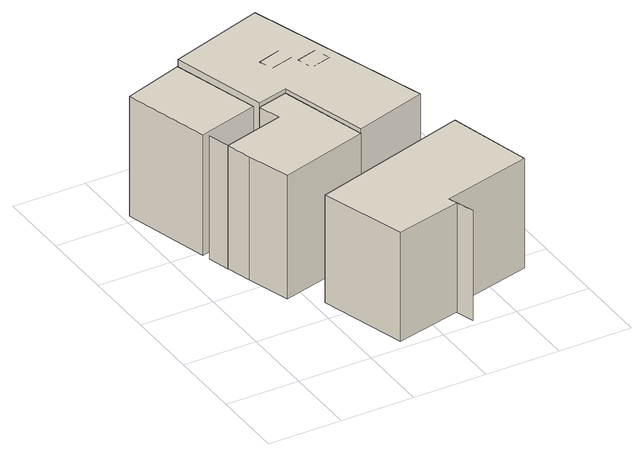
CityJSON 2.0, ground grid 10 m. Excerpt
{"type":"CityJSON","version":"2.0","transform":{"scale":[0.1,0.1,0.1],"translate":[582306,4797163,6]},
"CityObjects":{
"building1":{"type":"Building","children":["building1-1"],"geometry":[{"type":"MultiSurface","lod":"1","boundaries":[[[0,1,2,3]],[[1,4,5,2]],[[4,6,7,5]],[[6,0,3,7]],[[6,4,1,0]]]}]},
"building1-1":{"type":"BuildingPart","attributes":{"name":"8297138_P","measuredHeight":17.15},"parents":["building1"],"geometry":[{"type":"MultiSurface","lod":"2","boundaries":[[[0,1,2,3]],[[1,4,5,2]],[[4,6,7,5]],[[6,0,3,7]],[[6,4,1,0]]],"semantics":{"surfaces":[{"type":"WallSurface"},{"type":"RoofSurface"}],"values":[0,0,0,0,1]}}]},
"building2":{"type":"Building","children":["building2-1"],"geometry":[{"type":"MultiSurface","lod":"1","boundaries":[[[8,9,10,11]],[[9,12,13,10]],[[12,14,15,13]],[[14,16,17,15]],[[16,18,19,17]],[[18,20,21,19]],[[20,22,23,21]],[[22,8,11,23]],[[22,20,18,16,14,12,9,8]]]}]},
"building2-1":{"type":"BuildingPart","attributes":{"name":"8297122_P","measuredHeight":17.48},"parents":["building2"],"geometry":[{"type":"MultiSurface","lod":"2","boundaries":[[[8,9,10,11]],[[9,12,13,10]],[[12,14,15,13]],[[14,16,17,15]],[[16,18,19,17]],[[18,20,21,19]],[[20,22,23,21]],[[22,8,11,23]],[[22,20,18,16,14,12,9,8]]],"semantics":{"surfaces":[{"type":"WallSurface"},{"type":"RoofSurface"}],"values":[0,0,0,0,0,0,0,0,1]}}]},
"building3":{"type":"Building","children":["building3-1"],"geometry":[{"type":"MultiSurface","lod":"1","boundaries":[[[24,25,26,27]],[[25,28,29,26]],[[28,30,31,29]],[[30,32,33,31]],[[32,34,35,33]],[[34,36,37,35]],[[36,24,27,37]],[[36,34,32,30,28,25,24]]]}]},
"building3-1":{"type":"BuildingPart","attributes":{"name":"8297132_P","measuredHeight":15.43},"parents":["building3"],"geometry":[{"type":"MultiSurface","lod":"2","boundaries":[[[24,25,26,27]],[[25,28,29,26]],[[28,30,31,29]],[[30,32,33,31]],[[32,34,35,33]],[[34,36,37,35]],[[36,24,27,37]],[[36,34,32,30,28,25,24]]],"semantics":{"surfaces":[{"type":"WallSurface"},{"type":"RoofSurface"}],"values":[0,0,0,0,0,0,0,1]}}]},
"building4":{"type":"Building","children":["building4-1"],"geometry":[{"type":"MultiSurface","lod":"1","boundaries":[[[38,39,40,41]],[[39,42,43,40]],[[42,44,19,43]],[[44,45,17,19]],[[45,46,15,17]],[[46,38,41,15]],[[46,45,44,42,39,38]]]}]},
"building4-1":{"type":"BuildingPart","attributes":{"name":"8297123_P","measuredHeight":18.24},"parents":["building4"],"geometry":[{"type":"MultiSurface","lod":"2","boundaries":[[[38,39,40,41]],[[39,42,43,40]],[[42,44,19,43]],[[44,45,17,19]],[[45,46,15,17]],[[46,38,41,15]],[[47,48,49,50]],[[48,51,52,49]],[[51,53,54,52]],[[53,47,50,54]],[[55,56,57,58]],[[56,59,60,57]],[[59,61,62,60]],[[61,55,58,62]],[[46,45,44,42,39,38],[53,51,48,47],[61,59,56,55]]],"semantics":{"surfaces":[{"type":"WallSurface"},{"type":"RoofSurface"}],"values":[0,0,0,0,0,0,0,0,0,0,0,0,0,0,1]}}]}
},
"vertices":[
[37,287,176],[4,404,176],[4,404,6],[37,287,5],[86,431,176],[86,431,5],[120,310,176],[120,310,5],
[40,277,179],[48,248,179],[48,248,4],[40,277,5],[132,271,179],[132,271,4],[123,301,179],[123,301,5],[165,312,179],[165,312,4],[198,191,179],[198,191,2],[76,156,179],[76,156,4],[58,214,179],[58,214,4],
[147,11,156],[111,127,156],[111,127,4],[147,11,2],[327,190,156],[327,190,2],[356,76,156],[356,76,1],[234,45,156],[234,45,1],[246,9,156],[246,9,0],[238,33,156],[238,33,1],
[87,432,185],[218,474,185],[218,474,4],[87,432,5],[298,221,185],[298,221,1],[198,191,185],[165,312,185],[123,301,185],
[216,337,185],[245,345,185],[245,345,2],[216,337,2],[238,367,185],[238,367,3],[210,359,185],[210,359,3],[174,359,185],[206,368,185],[206,368,3],[174,359,3],[200,388,185],[200,388,3],[168,378,185],[168,378,4]
]}
